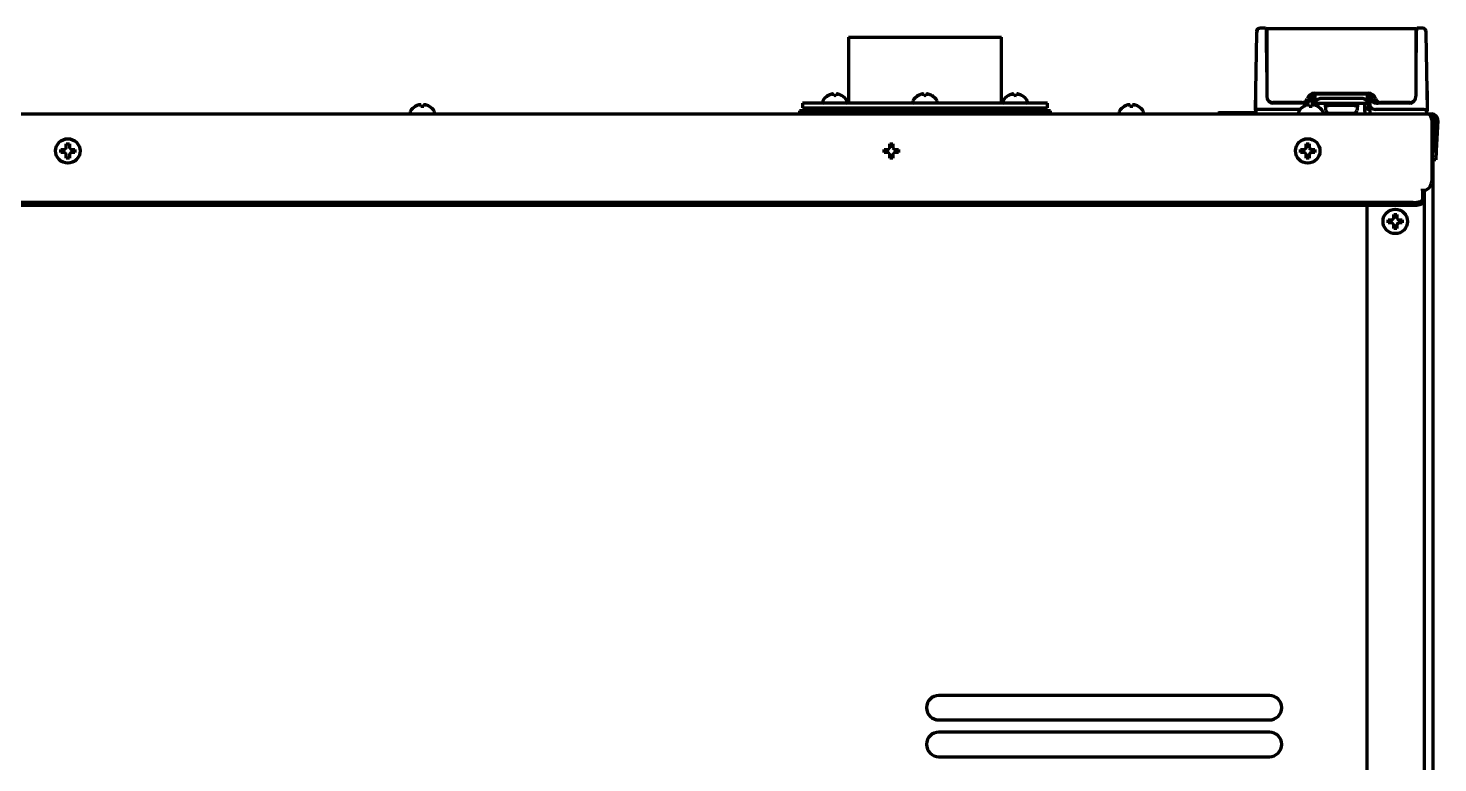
# Model space of a CAD drawing. Header units: inches. Extents: x -2405 to 7588, y 441 to 5654.
# Drawn here: x 7092.1 to 7552.6, y 3891.7 to 4131.6 of the extents above; entities that cross this region are included whole.
import ezdxf

# ---------------------------------------------------------------- set-up
doc = ezdxf.new("R2010")
doc.units = ezdxf.units.IN

msp = doc.modelspace()

# ---------------------------------------------------------------- linework, layer by layer
at = {"linetype": 'Continuous', "lineweight": 70}
for p, q in [((7493.51, 4129.86), (7493.52, 4130.65)), ((7494.44, 4131.63), (7494.42, 4131.63)), ((7494.51, 4131.63), (7494.44, 4131.63)), ((7496.33, 4131.63), (7494.52, 4131.63)), ((7496.59, 4129.86), (7496.58, 4131.38)), ((7496.7, 4131.43), (7496.7, 4129.63)), ((7545.45, 4131.43), (7496.7, 4131.43)), ((7545.45, 4131.43), (7545.45, 4129.63)), ((7545.58, 4131.38), (7545.56, 4129.86)), ((7547.63, 4131.63), (7545.83, 4131.63)), ((7547.65, 4131.63), (7547.63, 4131.63)), ((7547.72, 4131.63), (7547.65, 4131.63)), ((7547.74, 4131.63), (7547.72, 4131.63)), ((7548.63, 4130.65), (7548.65, 4129.86)), ((7360.08, 4128.73), (7410.08, 4128.73)), ((7360.08, 4128.73), (7360.08, 4107.13)), ((7410.08, 4107.13), (7410.08, 4128.73)), ((7493.08, 4105.13), (7493.51, 4129.86)), ((7496.7, 4117.3), (7496.59, 4129.86)), ((7496.7, 4129.63), (7496.7, 4109.38)), ((7545.56, 4129.86), (7545.45, 4117.3)), ((7545.45, 4129.63), (7545.45, 4109.38)), ((7548.65, 4129.86), (7549.08, 4105.13)), ((7351.63, 4107.73), (7351.63, 4107.53)), ((7353.33, 4109.57), (7353.33, 4109.61)), ((7357.93, 4109.61), (7357.93, 4109.57)), ((7359.63, 4107.53), (7359.63, 4107.73)), ((7381.08, 4107.73), (7381.08, 4107.53)), ((7382.78, 4109.57), (7382.78, 4109.61)), ((7387.38, 4109.61), (7387.38, 4109.57)), ((7389.08, 4107.53), (7389.08, 4107.73)), ((7410.52, 4107.73), (7410.52, 4107.53)), ((7412.22, 4109.57), (7412.22, 4109.61)), ((7416.82, 4109.61), (7416.82, 4109.57)), ((7418.52, 4107.53), (7418.52, 4107.73)), ((7493.08, 4111.13), (7493.08, 4110.05)), ((7493.08, 4110.06), (7493.08, 4106.2)), ((7498.08, 4107.48), (7498.08, 4107.33)), ((7498.08, 4107.33), (7498.1, 4107.25)), ((7508.27, 4107.38), (7498.7, 4107.38)), ((7511.65, 4106.63), (7511.65, 4109.31)), ((7512.33, 4110.38), (7529.83, 4110.38)), ((7512.53, 4107.6), (7512.53, 4109.83)), ((7514.25, 4110.13), (7512.95, 4110.13)), ((7528.06, 4110.13), (7514.25, 4110.13)), ((7527.9, 4108.63), (7514.25, 4108.63)), ((7515.42, 4110.38), (7515.44, 4110.13)), ((7526.74, 4110.38), (7526.71, 4110.13)), ((7529.21, 4110.13), (7528.06, 4110.13)), ((7529.63, 4107.6), (7529.63, 4109.83)), ((7530.51, 4106.12), (7530.51, 4109.31)), ((7543.45, 4107.38), (7533.89, 4107.38)), ((7544.08, 4107.33), (7544.08, 4107.48)), ((7549.08, 4110.06), (7549.08, 4106.2)), ((6660.58, 4103.63), (7549.58, 4103.63)), ((7216.88, 4104.23), (7216.88, 4104.03)), ((7218.58, 4106.07), (7218.58, 4106.11)), ((7223.18, 4106.11), (7223.18, 4106.07)), ((7224.88, 4104.03), (7224.88, 4104.23)), ((7426.08, 4104.63), (7344.08, 4104.63)), ((7344.08, 4104.63), (7344.08, 4103.63)), ((7425.08, 4107.13), (7345.08, 4107.13)), ((7345.08, 4107.13), (7345.08, 4105.63)), ((7345.08, 4105.63), (7385.08, 4105.63)), ((7354.03, 4104.82), (7353.71, 4104.63)), ((7353.88, 4105.63), (7354.03, 4105.54)), ((7354.03, 4105.54), (7354.03, 4104.82)), ((7357.23, 4105.54), (7354.03, 4105.54)), ((7354.03, 4104.82), (7355.63, 4104.82)), ((7355.63, 4104.82), (7357.23, 4104.82)), ((7357.23, 4105.54), (7357.39, 4105.63)), ((7357.23, 4104.82), (7357.23, 4105.54)), ((7357.56, 4104.63), (7357.23, 4104.82)), ((7360.08, 4105.63), (7360.08, 4104.63)), ((7383.48, 4104.82), (7383.15, 4104.63)), ((7383.33, 4105.63), (7383.48, 4105.54)), ((7383.48, 4105.54), (7383.48, 4104.82)), ((7386.68, 4105.54), (7383.48, 4105.54)), ((7383.48, 4104.82), (7385.08, 4104.82)), ((7385.08, 4105.63), (7425.08, 4105.63)), ((7385.08, 4104.82), (7386.68, 4104.82)), ((7386.68, 4105.54), (7386.83, 4105.63)), ((7386.68, 4104.82), (7386.68, 4105.54)), ((7387.01, 4104.63), (7386.68, 4104.82)), ((7410.08, 4104.63), (7410.08, 4105.63)), ((7412.92, 4104.82), (7412.6, 4104.63)), ((7412.77, 4105.63), (7412.92, 4105.54)), ((7412.92, 4105.54), (7412.92, 4104.82)), ((7416.12, 4105.54), (7412.92, 4105.54)), ((7412.92, 4104.82), (7414.52, 4104.82)), ((7414.52, 4104.82), (7416.12, 4104.82)), ((7416.12, 4105.54), (7416.28, 4105.63)), ((7416.12, 4104.82), (7416.12, 4105.54)), ((7416.45, 4104.63), (7416.12, 4104.82)), ((7425.08, 4105.63), (7425.08, 4107.13)), ((7426.08, 4103.63), (7426.08, 4104.63)), ((7448.48, 4104.23), (7448.48, 4104.03)), ((7450.18, 4106.07), (7450.18, 4106.11)), ((7454.78, 4106.11), (7454.78, 4106.07)), ((7456.48, 4104.03), (7456.48, 4104.23)), ((7481.13, 4104.13), (7480.88, 4103.88)), ((7490.88, 4103.88), (7480.88, 4103.88)), ((7480.88, 4103.88), (7480.88, 4103.63)), ((7481.13, 4104.13), (7493.22, 4104.13)), ((7493.43, 4103.88), (7490.88, 4103.88)), ((7493.08, 4105.14), (7493.08, 4105.13)), ((7493.09, 4104.61), (7493.08, 4105.13)), ((7494.08, 4105.13), (7493.08, 4105.13)), ((7507.63, 4105.13), (7494.08, 4105.13)), ((7509.08, 4107.13), (7498.78, 4107.13)), ((7507.08, 4104.23), (7507.08, 4104.03)), ((7508.78, 4106.07), (7508.78, 4106.11)), ((7512.1, 4106.9), (7511.95, 4106.63)), ((7512.6, 4107.13), (7514.1, 4107.13)), ((7513.38, 4106.11), (7513.38, 4106.07)), ((7513.54, 4106.13), (7513.58, 4107.13)), ((7514.1, 4107.13), (7528.04, 4107.13)), ((7515.08, 4104.03), (7515.08, 4104.23)), ((7515.76, 4107.13), (7515.8, 4106.79)), ((7515.84, 4106.38), (7515.8, 4106.79)), ((7515.84, 4106.38), (7516.84, 4106.38)), ((7515.95, 4105.31), (7515.84, 4106.38)), ((7516.01, 4104.77), (7515.95, 4105.31)), ((7525.31, 4106.38), (7516.84, 4106.38)), ((7517, 4103.88), (7525.16, 4103.88)), ((7525.31, 4106.38), (7526.32, 4106.38)), ((7526.21, 4105.31), (7526.15, 4104.77)), ((7526.32, 4106.38), (7526.21, 4105.31)), ((7526.36, 4106.79), (7526.32, 4106.38)), ((7526.4, 4107.13), (7526.36, 4106.79)), ((7528.04, 4107.13), (7529.56, 4107.13)), ((7528.58, 4107.13), (7528.67, 4104.59)), ((7530.5, 4106.12), (7530.08, 4106.87)), ((7530.51, 4104.61), (7530.51, 4106.12)), ((7548.08, 4105.13), (7532.23, 4105.13)), ((7543.38, 4107.13), (7533.08, 4107.13)), ((7548.08, 4105.13), (7549.08, 4105.13)), ((7549.08, 4105.13), (7549.07, 4104.61)), ((7549.08, 4105.13), (7549.08, 4105.14)), ((7549.58, 4103.63), (7550.58, 4103.63)), ((7550.58, 4101.63), (7550.58, 4081.63)), ((7551.08, 4100.53), (7550.58, 4100.53)), ((7551.58, 4101.58), (7551.06, 4091.68)), ((7551.08, 4092.06), (7551.08, 4100.53)), ((7552.58, 4101.52), (7552.06, 4091.62)), ((7102.78, 4091.53), (7102.78, 4092.03)), ((7102.78, 4091.03), (7102.78, 4091.53)), ((7107.38, 4092.03), (7107.38, 4091.53)), ((7107.38, 4091.53), (7107.38, 4091.03)), ((7371.78, 4091.53), (7371.78, 4092.03)), ((7371.78, 4091.03), (7371.78, 4091.53)), ((7376.38, 4092.03), (7376.38, 4091.53)), ((7376.38, 4091.53), (7376.38, 4091.03)), ((7507.78, 4091.53), (7507.78, 4092.03)), ((7507.78, 4091.03), (7507.78, 4091.53)), ((7512.38, 4092.03), (7512.38, 4091.53)), ((7512.38, 4091.53), (7512.38, 4091.03)), ((7550.9, 4088.68), (7551.06, 4091.68)), ((7552.06, 4091.62), (7551.9, 4088.63)), ((7551.9, 4088.63), (7550.9, 4088.68)), ((7551.08, 2437.13), (7551.08, 4088.65)), ((7547.58, 4079.13), (7547.6, 4079.13)), ((7547.58, 4079.13), (7547.58, 4078.16)), ((7547.58, 4078.16), (7547.58, 4075.52)), ((7547.58, 4075.52), (7547.58, 4074.56)), ((7547.6, 4078.63), (7547.6, 4079.13)), ((7548.28, 2777.73), (7548.28, 4078.7)), ((7544.58, 4074.75), (6665.58, 4074.75)), ((7544.58, 4073.78), (6665.58, 4073.78)), ((7529.38, 4073.78), (7529.38, 2775.73)), ((7536.38, 4068.53), (7536.38, 4069.03)), ((7536.38, 4068.03), (7536.38, 4068.53)), ((7540.98, 4069.03), (7540.98, 4068.53)), ((7540.98, 4068.53), (7540.98, 4068.03)), ((7497.58, 3913.73), (7389.58, 3913.73)), ((7389.58, 3905.73), (7497.58, 3905.73)), ((7497.58, 3901.73), (7389.58, 3901.73)), ((7389.58, 3893.73), (7497.58, 3893.73))]:
    msp.add_line(p, q, dxfattribs=at)
for centre in [(7105.08, 4091.53), (7510.08, 4091.53), (7538.68, 4068.53)]:
    msp.add_circle(centre, 4, dxfattribs=at)
for centre, radius, start, end in [((7494.52, 4130.63), 1, 90, 179), ((7496.33, 4131.38), 0.25, 0.5, 90), ((7545.83, 4131.38), 0.25, 90, 179.5), ((7547.63, 4130.63), 1, 1, 90), ((7547.74, 4130.63), 1, 0.9795, 90), ((7352.03, 4107.73), 0.4, 149.6988, 180), ((7352.03, 4107.53), 0.4, 180, 270), ((7355.83, 4105.51), 4.8, 121.3727, 149.6988), ((7355.44, 4105.51), 4.8, 30.3012, 58.6273), ((7359.23, 4107.53), 0.4, 270, 0), ((7359.23, 4107.73), 0.4, 0, 30.3012), ((7381.48, 4107.73), 0.4, 149.6988, 180), ((7381.48, 4107.53), 0.4, 180, 270), ((7385.28, 4105.51), 4.8, 121.3727, 149.6988), ((7384.88, 4105.51), 4.8, 30.3012, 58.6273), ((7388.68, 4107.53), 0.4, 270, 0), ((7388.68, 4107.73), 0.4, 0, 30.3012), ((7410.92, 4107.73), 0.4, 149.6988, 180), ((7410.92, 4107.53), 0.4, 180, 270), ((7414.72, 4105.51), 4.8, 121.3727, 149.6988), ((7414.33, 4105.51), 4.8, 30.3012, 58.6273), ((7418.12, 4107.53), 0.4, 270, 0), ((7418.12, 4107.73), 0.4, 0, 30.3012), ((7498.7, 4109.38), 2, 180, 270), ((7498.78, 4109.13), 2, 192.2203, 270), ((7508.27, 4109.13), 1.75, 270, 342.8954), ((7509.08, 4109.13), 2, 270, 292.0669), ((7512.33, 4107.88), 2.5, 90, 162.8954), ((7512.95, 4108.13), 2, 103.7837, 137.8423), ((7529.21, 4108.13), 2, 42.3075, 76.3195), ((7529.83, 4107.88), 2.5, 17.1046, 90), ((7533.89, 4109.13), 1.75, 197.1046, 270), ((7543.38, 4109.13), 2, 270, 347.7797), ((7543.45, 4109.38), 2, 270, 0), ((7543.88, 4107.33), 0.2, 270, 0), ((7217.28, 4104.23), 0.4, 149.6988, 180), ((7217.28, 4104.03), 0.4, 180, 270), ((7221.08, 4102.01), 4.8, 121.3727, 149.6988), ((7220.68, 4102.01), 4.8, 30.3012, 58.6273), ((7224.48, 4104.03), 0.4, 270, 0), ((7224.48, 4104.23), 0.4, 0, 30.3012), ((7448.88, 4104.23), 0.4, 149.6988, 180), ((7448.88, 4104.03), 0.4, 180, 270), ((7452.68, 4102.01), 4.8, 121.3727, 149.6988), ((7452.28, 4102.01), 4.8, 30.3012, 58.6273), ((7456.08, 4104.03), 0.4, 270, 0), ((7456.08, 4104.23), 0.4, 0, 30.3012), ((7494.09, 4104.63), 1, 181, 270), ((7507.48, 4104.23), 0.4, 149.6988, 180), ((7507.48, 4104.03), 0.4, 180, 270), ((7511.28, 4102.01), 4.8, 121.3727, 149.6988), ((7510.88, 4102.01), 4.8, 30.3012, 58.6273), ((7514.68, 4104.03), 0.4, 270, 0), ((7514.68, 4104.23), 0.4, 0, 30.3012), ((7517, 4104.88), 1, 186, 270), ((7525.16, 4104.88), 1, 270, 354), ((7529.67, 4104.63), 1, 182, 270), ((7548.07, 4104.63), 1, 270, 359), ((7550.58, 4101.63), 2, 357, 90), ((7550.58, 4101.63), 1, 357, 90), ((7549.08, 4100.53), 2, 0, 40.8291), ((7374.08, 4091.53), 2.25, 166.9331, 193.0838), ((7374.08, 4091.53), 2.25, 347.0794, 13.1512), ((7547.58, 4081.63), 3, 270.382, 0), ((7389.58, 3909.73), 4, 90, 270), ((7497.58, 3909.73), 4, 270, 90), ((7389.58, 3897.73), 4, 90, 270), ((7497.58, 3897.73), 4, 270, 90)]:
    msp.add_arc(centre, radius, start, end, dxfattribs=at)
for centre, major_axis, ratio, start_param, end_param in [((7496.86, 4128.12), (-0.25, -0.002), 0.999999, 0.00021, 0.890174), ((7511.66, 4109.3), (0.185, -0.168), 0.007352, 3.141576, 4.681335), ((7514.1, 2218.35), (2, 1892.01), 0.034873, 0.054023, 0.060475), ((7514.09, 2081.27), (0, 2027.36), 0.034931, 6.280909, 6.283124), ((7528.06, 2071.43), (0, 2037.19), 0.034904, 0.000319, 0.002248), ((7528.04, 2180.88), (-2.04, 1929.51), 0.034873, 6.222709, 6.229376), ((7530.5, 4109.31), (-0.185, -0.168), 0.007441, 1.601874, 3.141609), ((7533.08, 4109.13), (-1.96, 0.41), 1, 1.390115, 1.77502), ((7532.07, 8166), (0, -4060.88), 0.017452, 6.261004, 6.285446), ((7544.58, 4075.52), (-3, 0), 0.258819, 1.570796, 3.141593), ((7544.58, 4074.56), (3, 0), 0.258819, 4.712389, 6.283185)]:
    msp.add_ellipse(centre, major_axis=major_axis, ratio=ratio, start_param=start_param, end_param=end_param, dxfattribs=at)
for points, knots in [([(7493.42, 4130.65), (7493.42, 4130.71), (7493.43, 4130.77), (7493.46, 4130.9), (7493.48, 4130.96), (7493.53, 4131.08), (7493.56, 4131.14), (7493.63, 4131.25), (7493.67, 4131.3), (7493.77, 4131.39), (7493.82, 4131.43), (7493.92, 4131.5), (7493.98, 4131.53), (7494.1, 4131.58), (7494.16, 4131.6), (7494.29, 4131.62), (7494.36, 4131.63), (7494.42, 4131.63)], [0, 0, 0, 0, 0.125, 0.125, 0.25, 0.25, 0.375, 0.375, 0.5, 0.5, 0.625, 0.625, 0.75, 0.75, 0.875, 0.875, 1, 1, 1, 1]), ([(7355.13, 4109.57), (7355.13, 4109.7), (7355.13, 4109.81), (7355.13, 4109.94), (7355.13, 4109.98), (7355.13, 4110.06), (7355.13, 4110.09), (7355.13, 4110.12)], [0, 0, 0, 0, 0.5, 0.5, 0.75, 0.75, 1, 1, 1, 1]), ([(7357.93, 4109.57), (7357.73, 4109.7), (7357.52, 4109.81), (7357.2, 4109.94), (7357.09, 4109.98), (7356.86, 4110.06), (7356.75, 4110.09), (7356.63, 4110.12)], [0, 0, 0, 0, 0.5, 0.5, 0.75, 0.75, 1, 1, 1, 1]), ([(7384.58, 4109.57), (7384.58, 4109.7), (7384.58, 4109.81), (7384.58, 4109.94), (7384.58, 4109.98), (7384.58, 4110.06), (7384.58, 4110.09), (7384.58, 4110.12)], [0, 0, 0, 0, 0.5, 0.5, 0.75, 0.75, 1, 1, 1, 1]), ([(7387.38, 4109.57), (7387.18, 4109.7), (7386.97, 4109.81), (7386.64, 4109.94), (7386.53, 4109.98), (7386.31, 4110.06), (7386.19, 4110.09), (7386.08, 4110.12)], [0, 0, 0, 0, 0.5, 0.5, 0.75, 0.75, 1, 1, 1, 1]), ([(7414.02, 4109.57), (7414.02, 4109.7), (7414.02, 4109.81), (7414.02, 4109.94), (7414.02, 4109.98), (7414.02, 4110.06), (7414.02, 4110.09), (7414.02, 4110.12)], [0, 0, 0, 0, 0.5, 0.5, 0.75, 0.75, 1, 1, 1, 1]), ([(7416.82, 4109.57), (7416.62, 4109.7), (7416.41, 4109.81), (7416.09, 4109.94), (7415.98, 4109.98), (7415.75, 4110.06), (7415.64, 4110.09), (7415.52, 4110.12)], [0, 0, 0, 0, 0.5, 0.5, 0.75, 0.75, 1, 1, 1, 1]), ([(7511.02, 4108.63), (7511, 4108.55), (7510.97, 4108.48), (7510.92, 4108.33), (7510.88, 4108.26), (7510.83, 4108.16), (7510.8, 4108.11), (7510.77, 4108.06), (7510.75, 4108.03), (7510.74, 4108.01), (7510.68, 4107.93), (7510.59, 4107.81), (7510.48, 4107.7), (7510.39, 4107.62), (7510.36, 4107.59), (7510.3, 4107.55), (7510.27, 4107.52), (7510.18, 4107.45), (7510.04, 4107.37), (7509.9, 4107.3), (7509.83, 4107.27)], [0, 0, 0, 0, 0.125, 0.125, 0.25, 0.25, 0.3125, 0.34375, 0.34375, 0.375, 0.375, 0.5, 0.625, 0.625, 0.6875, 0.6875, 0.75, 0.75, 0.875, 1, 1, 1, 1]), ([(7511.47, 4109.47), (7511.42, 4109.41), (7511.37, 4109.35), (7511.27, 4109.22), (7511.23, 4109.15), (7511.17, 4109.04), (7511.16, 4109.01), (7511.12, 4108.93), (7511.11, 4108.9), (7511.06, 4108.78), (7511.04, 4108.71), (7511.02, 4108.63)], [0, 0, 0, 0, 0.25, 0.25, 0.5, 0.5, 0.625, 0.625, 0.75, 0.75, 1, 1, 1, 1]), ([(7512.53, 4109.83), (7512.52, 4109.85), (7512.52, 4109.86), (7512.52, 4109.89), (7512.51, 4109.89), (7512.51, 4109.91), (7512.51, 4109.92), (7512.5, 4109.94), (7512.5, 4109.95), (7512.49, 4109.98), (7512.49, 4109.99), (7512.49, 4110.01), (7512.48, 4110.02), (7512.48, 4110.03), (7512.48, 4110.04), (7512.48, 4110.05), (7512.48, 4110.05), (7512.48, 4110.06), (7512.48, 4110.06), (7512.48, 4110.07), (7512.48, 4110.07), (7512.48, 4110.07)], [0, 0, 0, 0, 0.125, 0.125, 0.1875, 0.1875, 0.25, 0.25, 0.375, 0.375, 0.5, 0.5, 0.625, 0.625, 0.6875, 0.6875, 0.75, 0.75, 0.875, 0.875, 1, 1, 1, 1]), ([(7512.53, 4107.6), (7512.55, 4107.63), (7512.58, 4107.66), (7512.63, 4107.73), (7512.65, 4107.76), (7512.73, 4107.85), (7512.79, 4107.91), (7512.9, 4108.03), (7512.95, 4108.08), (7513.07, 4108.19), (7513.14, 4108.24), (7513.22, 4108.3), (7513.23, 4108.32), (7513.27, 4108.34), (7513.28, 4108.35), (7513.33, 4108.39), (7513.37, 4108.41), (7513.47, 4108.47), (7513.55, 4108.5), (7513.64, 4108.54), (7513.66, 4108.55), (7513.7, 4108.56), (7513.72, 4108.57), (7513.78, 4108.59), (7513.82, 4108.6), (7513.94, 4108.62), (7514.02, 4108.63), (7514.1, 4108.63)], [0, 0, 0, 0, 0.0625, 0.0625, 0.125, 0.125, 0.25, 0.25, 0.375, 0.375, 0.5, 0.5, 0.53125, 0.53125, 0.5625, 0.5625, 0.625, 0.625, 0.75, 0.75, 0.78125, 0.78125, 0.8125, 0.8125, 0.875, 0.875, 1, 1, 1, 1]), ([(7529.63, 4107.6), (7529.6, 4107.63), (7529.58, 4107.67), (7529.53, 4107.73), (7529.5, 4107.76), (7529.42, 4107.85), (7529.37, 4107.91), (7529.25, 4108.03), (7529.2, 4108.09), (7529.08, 4108.2), (7529.01, 4108.25), (7528.93, 4108.31), (7528.91, 4108.32), (7528.88, 4108.34), (7528.86, 4108.36), (7528.81, 4108.39), (7528.78, 4108.41), (7528.67, 4108.47), (7528.6, 4108.51), (7528.5, 4108.54), (7528.48, 4108.55), (7528.44, 4108.56), (7528.42, 4108.57), (7528.36, 4108.59), (7528.32, 4108.6), (7528.2, 4108.62), (7528.12, 4108.63), (7528.04, 4108.63)], [0, 0, 0, 0, 0.0625, 0.0625, 0.125, 0.125, 0.25, 0.25, 0.375, 0.375, 0.5, 0.5, 0.53125, 0.53125, 0.5625, 0.5625, 0.625, 0.625, 0.75, 0.75, 0.78125, 0.78125, 0.8125, 0.8125, 0.875, 0.875, 1, 1, 1, 1]), ([(7529.63, 4109.83), (7529.63, 4109.85), (7529.63, 4109.86), (7529.64, 4109.89), (7529.64, 4109.89), (7529.65, 4109.91), (7529.65, 4109.92), (7529.65, 4109.94), (7529.66, 4109.95), (7529.66, 4109.98), (7529.66, 4109.99), (7529.67, 4110.01), (7529.67, 4110.02), (7529.67, 4110.04), (7529.67, 4110.04), (7529.68, 4110.05), (7529.68, 4110.05), (7529.68, 4110.06), (7529.68, 4110.06), (7529.68, 4110.07), (7529.68, 4110.07), (7529.68, 4110.07)], [0, 0, 0, 0, 0.125, 0.125, 0.1875, 0.1875, 0.25, 0.25, 0.375, 0.375, 0.5, 0.5, 0.625, 0.625, 0.6875, 0.6875, 0.75, 0.75, 0.875, 0.875, 1, 1, 1, 1]), ([(7531.14, 4108.63), (7531.12, 4108.71), (7531.1, 4108.78), (7531.04, 4108.93), (7531, 4109.01), (7530.95, 4109.11), (7530.93, 4109.15), (7530.88, 4109.22), (7530.86, 4109.25), (7530.79, 4109.35), (7530.74, 4109.41), (7530.69, 4109.47)], [0, 0, 0, 0, 0.25, 0.25, 0.5, 0.5, 0.625, 0.625, 0.75, 0.75, 1, 1, 1, 1]), ([(7532.23, 4107.05), (7532.15, 4107.08), (7532.07, 4107.12), (7531.92, 4107.2), (7531.85, 4107.25), (7531.74, 4107.32), (7531.69, 4107.36), (7531.64, 4107.41), (7531.61, 4107.43), (7531.59, 4107.45), (7531.51, 4107.52), (7531.39, 4107.65), (7531.28, 4107.78), (7531.2, 4107.89), (7531.18, 4107.93), (7531.14, 4108), (7531.11, 4108.04), (7531.05, 4108.16), (7530.98, 4108.32), (7530.93, 4108.48), (7530.9, 4108.57)], [0, 0, 0, 0, 0.125, 0.125, 0.25, 0.25, 0.3125, 0.34375, 0.34375, 0.375, 0.375, 0.5, 0.625, 0.625, 0.6875, 0.6875, 0.75, 0.75, 0.875, 1, 1, 1, 1]), ([(7532.33, 4107.27), (7532.26, 4107.3), (7532.19, 4107.34), (7532.05, 4107.41), (7531.98, 4107.45), (7531.89, 4107.52), (7531.84, 4107.55), (7531.8, 4107.59), (7531.77, 4107.62), (7531.75, 4107.63), (7531.68, 4107.7), (7531.57, 4107.81), (7531.48, 4107.93), (7531.41, 4108.02), (7531.39, 4108.06), (7531.35, 4108.12), (7531.33, 4108.16), (7531.27, 4108.26), (7531.21, 4108.4), (7531.16, 4108.55), (7531.14, 4108.63)], [0, 0, 0, 0, 0.125, 0.125, 0.25, 0.25, 0.3125, 0.34375, 0.34375, 0.375, 0.375, 0.5, 0.625, 0.625, 0.6875, 0.6875, 0.75, 0.75, 0.875, 1, 1, 1, 1]), ([(7549.08, 4111.13), (7549.08, 4111.13), (7549.08, 4111.11), (7549.08, 4111.02), (7549.08, 4110.95), (7549.08, 4110.81), (7549.08, 4110.76), (7549.08, 4110.67), (7549.08, 4110.64), (7549.08, 4110.58), (7549.08, 4110.55), (7549.08, 4110.38), (7549.08, 4110.22), (7549.08, 4110.05)], [0, 0, 0, 0, 0.25, 0.25, 0.5, 0.5, 0.625, 0.625, 0.6875, 0.6875, 0.75, 0.75, 1, 1, 1, 1]), ([(7220.38, 4106.07), (7220.38, 4106.2), (7220.38, 4106.31), (7220.38, 4106.44), (7220.38, 4106.48), (7220.38, 4106.56), (7220.38, 4106.59), (7220.38, 4106.62)], [0, 0, 0, 0, 0.5, 0.5, 0.75, 0.75, 1, 1, 1, 1]), ([(7223.18, 4106.07), (7222.98, 4106.2), (7222.77, 4106.31), (7222.44, 4106.44), (7222.33, 4106.48), (7222.11, 4106.56), (7221.99, 4106.59), (7221.88, 4106.62)], [0, 0, 0, 0, 0.5, 0.5, 0.75, 0.75, 1, 1, 1, 1]), ([(7451.98, 4106.07), (7451.98, 4106.2), (7451.98, 4106.31), (7451.98, 4106.44), (7451.98, 4106.48), (7451.98, 4106.56), (7451.98, 4106.59), (7451.98, 4106.62)], [0, 0, 0, 0, 0.5, 0.5, 0.75, 0.75, 1, 1, 1, 1]), ([(7454.78, 4106.07), (7454.58, 4106.2), (7454.37, 4106.31), (7454.04, 4106.44), (7453.93, 4106.48), (7453.71, 4106.56), (7453.59, 4106.59), (7453.48, 4106.62)], [0, 0, 0, 0, 0.5, 0.5, 0.75, 0.75, 1, 1, 1, 1]), ([(7493.08, 4106.2), (7493.08, 4106.03), (7493.08, 4105.88), (7493.08, 4105.61), (7493.08, 4105.5), (7493.08, 4105.36), (7493.08, 4105.32), (7493.08, 4105.27), (7493.08, 4105.25), (7493.08, 4105.22), (7493.08, 4105.15), (7493.08, 4105.13), (7493.08, 4105.13)], [0, 0, 0, 0, 0.25, 0.25, 0.5, 0.5, 0.625, 0.625, 0.6875, 0.6875, 0.75, 1, 1, 1, 1]), ([(7510.58, 4106.07), (7510.58, 4106.2), (7510.58, 4106.31), (7510.58, 4106.44), (7510.58, 4106.48), (7510.58, 4106.56), (7510.58, 4106.59), (7510.58, 4106.62)], [0, 0, 0, 0, 0.5, 0.5, 0.75, 0.75, 1, 1, 1, 1]), ([(7513.38, 4106.07), (7513.18, 4106.2), (7512.97, 4106.31), (7512.64, 4106.44), (7512.53, 4106.48), (7512.31, 4106.56), (7512.19, 4106.59), (7512.08, 4106.62)], [0, 0, 0, 0, 0.5, 0.5, 0.75, 0.75, 1, 1, 1, 1]), ([(7530.53, 4103.63), (7530.53, 4103.63), (7530.53, 4103.63), (7530.53, 4103.63), (7530.53, 4103.63), (7530.53, 4103.63), (7530.53, 4103.63), (7530.53, 4103.64), (7530.53, 4103.66), (7530.53, 4103.68), (7530.52, 4103.71), (7530.52, 4103.71), (7530.52, 4103.73), (7530.52, 4103.75), (7530.52, 4103.79), (7530.52, 4103.83), (7530.52, 4103.86), (7530.52, 4103.87), (7530.52, 4103.89), (7530.52, 4103.9), (7530.51, 4103.96), (7530.51, 4104.01), (7530.51, 4104.09), (7530.51, 4104.12), (7530.51, 4104.16), (7530.51, 4104.17), (7530.51, 4104.2), (7530.51, 4104.22), (7530.51, 4104.29), (7530.51, 4104.35), (7530.51, 4104.43), (7530.51, 4104.45), (7530.51, 4104.48), (7530.51, 4104.5), (7530.51, 4104.55), (7530.51, 4104.58), (7530.51, 4104.61)], [0, 0, 0, 0, 0.03125, 0.03125, 0.046875, 0.046875, 0.0625, 0.125, 0.125, 0.25, 0.25, 0.28125, 0.28125, 0.3125, 0.375, 0.4375, 0.4375, 0.46875, 0.46875, 0.5, 0.5, 0.625, 0.625, 0.6875, 0.6875, 0.71875, 0.71875, 0.75, 0.75, 0.875, 0.875, 0.90625, 0.90625, 0.9375, 0.9375, 1, 1, 1, 1]), ([(7549.08, 4106.2), (7549.08, 4106.03), (7549.08, 4105.88), (7549.08, 4105.61), (7549.08, 4105.5), (7549.08, 4105.36), (7549.08, 4105.32), (7549.08, 4105.27), (7549.08, 4105.25), (7549.08, 4105.22), (7549.08, 4105.15), (7549.08, 4105.13), (7549.08, 4105.13)], [0, 0, 0, 0, 0.25, 0.25, 0.5, 0.5, 0.625, 0.625, 0.6875, 0.6875, 0.75, 1, 1, 1, 1]), ([(7105.58, 4093.83), (7105.58, 4093.63), (7105.58, 4093.42), (7105.58, 4093.09), (7105.58, 4092.98), (7105.58, 4092.76), (7105.58, 4092.64), (7105.58, 4092.53)], [0, 0, 0, 0, 0.5, 0.5, 0.75, 0.75, 1, 1, 1, 1]), ([(7374.58, 4093.83), (7374.58, 4093.63), (7374.58, 4093.42), (7374.58, 4093.09), (7374.58, 4092.98), (7374.58, 4092.76), (7374.58, 4092.64), (7374.58, 4092.53)], [0, 0, 0, 0, 0.5, 0.5, 0.75, 0.75, 1, 1, 1, 1]), ([(7510.58, 4093.83), (7510.58, 4093.63), (7510.58, 4093.42), (7510.58, 4093.09), (7510.58, 4092.98), (7510.58, 4092.76), (7510.58, 4092.64), (7510.58, 4092.53)], [0, 0, 0, 0, 0.5, 0.5, 0.75, 0.75, 1, 1, 1, 1]), ([(7102.78, 4092.03), (7102.98, 4092.03), (7103.19, 4092.03), (7103.52, 4092.03), (7103.63, 4092.03), (7103.85, 4092.03), (7103.96, 4092.03), (7104.08, 4092.03)], [0, 0, 0, 0, 0.5, 0.5, 0.75, 0.75, 1, 1, 1, 1]), ([(7104.58, 4089.23), (7104.58, 4089.43), (7104.58, 4089.64), (7104.58, 4089.97), (7104.58, 4090.08), (7104.58, 4090.3), (7104.58, 4090.41), (7104.58, 4090.53)], [0, 0, 0, 0, 0.5, 0.5, 0.75, 0.75, 1, 1, 1, 1]), ([(7107.38, 4091.03), (7107.18, 4091.03), (7106.97, 4091.03), (7106.64, 4091.03), (7106.53, 4091.03), (7106.31, 4091.03), (7106.19, 4091.03), (7106.08, 4091.03)], [0, 0, 0, 0, 0.5, 0.5, 0.75, 0.75, 1, 1, 1, 1]), ([(7371.78, 4092.03), (7371.98, 4092.03), (7372.19, 4092.03), (7372.52, 4092.03), (7372.63, 4092.03), (7372.85, 4092.03), (7372.96, 4092.03), (7373.08, 4092.03)], [0, 0, 0, 0, 0.5, 0.5, 0.75, 0.75, 1, 1, 1, 1]), ([(7373.58, 4089.23), (7373.58, 4089.43), (7373.58, 4089.64), (7373.58, 4089.97), (7373.58, 4090.08), (7373.58, 4090.3), (7373.58, 4090.41), (7373.58, 4090.53)], [0, 0, 0, 0, 0.5, 0.5, 0.75, 0.75, 1, 1, 1, 1]), ([(7376.38, 4091.03), (7376.18, 4091.03), (7375.97, 4091.03), (7375.64, 4091.03), (7375.53, 4091.03), (7375.31, 4091.03), (7375.19, 4091.03), (7375.08, 4091.03)], [0, 0, 0, 0, 0.5, 0.5, 0.75, 0.75, 1, 1, 1, 1]), ([(7507.78, 4092.03), (7507.98, 4092.03), (7508.19, 4092.03), (7508.52, 4092.03), (7508.63, 4092.03), (7508.85, 4092.03), (7508.96, 4092.03), (7509.08, 4092.03)], [0, 0, 0, 0, 0.5, 0.5, 0.75, 0.75, 1, 1, 1, 1]), ([(7509.58, 4089.23), (7509.58, 4089.43), (7509.58, 4089.64), (7509.58, 4089.97), (7509.58, 4090.08), (7509.58, 4090.3), (7509.58, 4090.41), (7509.58, 4090.53)], [0, 0, 0, 0, 0.5, 0.5, 0.75, 0.75, 1, 1, 1, 1]), ([(7512.38, 4091.03), (7512.18, 4091.03), (7511.97, 4091.03), (7511.64, 4091.03), (7511.53, 4091.03), (7511.31, 4091.03), (7511.19, 4091.03), (7511.08, 4091.03)], [0, 0, 0, 0, 0.5, 0.5, 0.75, 0.75, 1, 1, 1, 1]), ([(7539.18, 4070.83), (7539.18, 4070.63), (7539.18, 4070.42), (7539.18, 4070.09), (7539.18, 4069.98), (7539.18, 4069.76), (7539.18, 4069.64), (7539.18, 4069.53)], [0, 0, 0, 0, 0.5, 0.5, 0.75, 0.75, 1, 1, 1, 1]), ([(7536.38, 4069.03), (7536.58, 4069.03), (7536.79, 4069.03), (7537.12, 4069.03), (7537.23, 4069.03), (7537.45, 4069.03), (7537.56, 4069.03), (7537.68, 4069.03)], [0, 0, 0, 0, 0.5, 0.5, 0.75, 0.75, 1, 1, 1, 1]), ([(7538.18, 4066.23), (7538.18, 4066.43), (7538.18, 4066.64), (7538.18, 4066.97), (7538.18, 4067.08), (7538.18, 4067.3), (7538.18, 4067.41), (7538.18, 4067.53)], [0, 0, 0, 0, 0.5, 0.5, 0.75, 0.75, 1, 1, 1, 1]), ([(7540.98, 4068.03), (7540.78, 4068.03), (7540.57, 4068.03), (7540.24, 4068.03), (7540.13, 4068.03), (7539.91, 4068.03), (7539.79, 4068.03), (7539.68, 4068.03)], [0, 0, 0, 0, 0.5, 0.5, 0.75, 0.75, 1, 1, 1, 1])]:
    msp.add_open_spline(points, degree=3, knots=knots, dxfattribs=at)
for points in [[(7354.63, 4110.12), (7354.58, 4110.11), (7354.47, 4110.08), (7354.31, 4110.03), (7354.15, 4109.97), (7354, 4109.91), (7353.84, 4109.85), (7353.69, 4109.77), (7353.52, 4109.68), (7353.4, 4109.61), (7353.33, 4109.57)], [(7355.13, 4110.12), (7355.11, 4110.13), (7355.06, 4110.13), (7354.98, 4110.14), (7354.91, 4110.14), (7354.84, 4110.14), (7354.77, 4110.14), (7354.7, 4110.13), (7354.66, 4110.13), (7354.63, 4110.12)], [(7356.13, 4109.57), (7355.97, 4109.6), (7355.63, 4109.62), (7355.3, 4109.6), (7355.13, 4109.57)], [(7356.63, 4110.12), (7356.61, 4110.13), (7356.56, 4110.13), (7356.49, 4110.14), (7356.42, 4110.14), (7356.35, 4110.14), (7356.28, 4110.14), (7356.21, 4110.13), (7356.16, 4110.13), (7356.13, 4110.12)], [(7356.13, 4110.12), (7356.13, 4110.11), (7356.13, 4110.08), (7356.13, 4110.03), (7356.13, 4109.97), (7356.13, 4109.91), (7356.13, 4109.85), (7356.13, 4109.77), (7356.13, 4109.68), (7356.13, 4109.61), (7356.13, 4109.57)], [(7384.08, 4110.12), (7384.03, 4110.11), (7383.92, 4110.08), (7383.76, 4110.03), (7383.6, 4109.97), (7383.44, 4109.91), (7383.29, 4109.85), (7383.13, 4109.77), (7382.97, 4109.68), (7382.84, 4109.61), (7382.78, 4109.57)], [(7384.58, 4110.12), (7384.55, 4110.13), (7384.5, 4110.13), (7384.43, 4110.14), (7384.36, 4110.14), (7384.29, 4110.14), (7384.22, 4110.14), (7384.15, 4110.13), (7384.1, 4110.13), (7384.08, 4110.12)], [(7385.58, 4109.57), (7385.41, 4109.6), (7385.08, 4109.62), (7384.75, 4109.6), (7384.58, 4109.57)], [(7386.08, 4110.12), (7386.06, 4110.13), (7386.01, 4110.13), (7385.94, 4110.14), (7385.87, 4110.14), (7385.79, 4110.14), (7385.72, 4110.14), (7385.65, 4110.13), (7385.6, 4110.13), (7385.58, 4110.12)], [(7385.58, 4110.12), (7385.58, 4110.11), (7385.58, 4110.08), (7385.58, 4110.03), (7385.58, 4109.97), (7385.58, 4109.91), (7385.58, 4109.85), (7385.58, 4109.77), (7385.58, 4109.68), (7385.58, 4109.61), (7385.58, 4109.57)], [(7413.52, 4110.12), (7413.47, 4110.11), (7413.36, 4110.08), (7413.2, 4110.03), (7413.04, 4109.97), (7412.89, 4109.91), (7412.73, 4109.85), (7412.58, 4109.77), (7412.41, 4109.68), (7412.29, 4109.61), (7412.22, 4109.57)], [(7414.02, 4110.12), (7414, 4110.13), (7413.95, 4110.13), (7413.87, 4110.14), (7413.8, 4110.14), (7413.73, 4110.14), (7413.66, 4110.14), (7413.59, 4110.13), (7413.55, 4110.13), (7413.52, 4110.12)], [(7415.02, 4109.57), (7414.86, 4109.6), (7414.52, 4109.62), (7414.19, 4109.6), (7414.02, 4109.57)], [(7415.52, 4110.12), (7415.5, 4110.13), (7415.45, 4110.13), (7415.38, 4110.14), (7415.31, 4110.14), (7415.24, 4110.14), (7415.17, 4110.14), (7415.1, 4110.13), (7415.05, 4110.13), (7415.02, 4110.12)], [(7415.02, 4110.12), (7415.02, 4110.11), (7415.02, 4110.08), (7415.02, 4110.03), (7415.02, 4109.97), (7415.02, 4109.91), (7415.02, 4109.85), (7415.02, 4109.77), (7415.02, 4109.68), (7415.02, 4109.61), (7415.02, 4109.57)], [(7512.95, 4110.13), (7512.87, 4110.13), (7512.71, 4110.12), (7512.55, 4110.09), (7512.48, 4110.07)], [(7529.68, 4110.07), (7529.6, 4110.09), (7529.45, 4110.12), (7529.29, 4110.13), (7529.21, 4110.13)], [(7219.88, 4106.62), (7219.83, 4106.61), (7219.72, 4106.58), (7219.56, 4106.53), (7219.4, 4106.47), (7219.24, 4106.41), (7219.09, 4106.35), (7218.93, 4106.27), (7218.77, 4106.18), (7218.64, 4106.11), (7218.58, 4106.07)], [(7220.38, 4106.62), (7220.35, 4106.63), (7220.3, 4106.63), (7220.23, 4106.64), (7220.16, 4106.64), (7220.09, 4106.64), (7220.02, 4106.64), (7219.95, 4106.63), (7219.9, 4106.63), (7219.88, 4106.62)], [(7221.38, 4106.07), (7221.21, 4106.1), (7220.88, 4106.12), (7220.55, 4106.1), (7220.38, 4106.07)], [(7221.88, 4106.62), (7221.86, 4106.63), (7221.81, 4106.63), (7221.74, 4106.64), (7221.67, 4106.64), (7221.59, 4106.64), (7221.52, 4106.64), (7221.45, 4106.63), (7221.4, 4106.63), (7221.38, 4106.62)], [(7221.38, 4106.62), (7221.38, 4106.61), (7221.38, 4106.58), (7221.38, 4106.53), (7221.38, 4106.47), (7221.38, 4106.41), (7221.38, 4106.35), (7221.38, 4106.27), (7221.38, 4106.18), (7221.38, 4106.11), (7221.38, 4106.07)], [(7451.48, 4106.62), (7451.43, 4106.61), (7451.32, 4106.58), (7451.16, 4106.53), (7451, 4106.47), (7450.84, 4106.41), (7450.69, 4106.35), (7450.53, 4106.27), (7450.37, 4106.18), (7450.24, 4106.11), (7450.18, 4106.07)], [(7451.98, 4106.62), (7451.95, 4106.63), (7451.9, 4106.63), (7451.83, 4106.64), (7451.76, 4106.64), (7451.69, 4106.64), (7451.62, 4106.64), (7451.55, 4106.63), (7451.5, 4106.63), (7451.48, 4106.62)], [(7452.98, 4106.07), (7452.81, 4106.1), (7452.48, 4106.12), (7452.15, 4106.1), (7451.98, 4106.07)], [(7453.48, 4106.62), (7453.46, 4106.63), (7453.41, 4106.63), (7453.34, 4106.64), (7453.27, 4106.64), (7453.19, 4106.64), (7453.12, 4106.64), (7453.05, 4106.63), (7453, 4106.63), (7452.98, 4106.62)], [(7452.98, 4106.62), (7452.98, 4106.61), (7452.98, 4106.58), (7452.98, 4106.53), (7452.98, 4106.47), (7452.98, 4106.41), (7452.98, 4106.35), (7452.98, 4106.27), (7452.98, 4106.18), (7452.98, 4106.11), (7452.98, 4106.07)], [(7510.08, 4106.62), (7510.03, 4106.61), (7509.92, 4106.58), (7509.76, 4106.53), (7509.6, 4106.47), (7509.44, 4106.41), (7509.29, 4106.35), (7509.13, 4106.27), (7508.97, 4106.18), (7508.84, 4106.11), (7508.78, 4106.07)], [(7510.58, 4106.62), (7510.55, 4106.63), (7510.5, 4106.63), (7510.43, 4106.64), (7510.36, 4106.64), (7510.29, 4106.64), (7510.22, 4106.64), (7510.15, 4106.63), (7510.1, 4106.63), (7510.08, 4106.62)], [(7511.58, 4106.07), (7511.41, 4106.1), (7511.08, 4106.12), (7510.75, 4106.1), (7510.58, 4106.07)], [(7512.08, 4106.62), (7512.06, 4106.63), (7512.01, 4106.63), (7511.94, 4106.64), (7511.87, 4106.64), (7511.79, 4106.64), (7511.72, 4106.64), (7511.65, 4106.63), (7511.6, 4106.63), (7511.58, 4106.62)], [(7511.58, 4106.62), (7511.58, 4106.61), (7511.58, 4106.58), (7511.58, 4106.53), (7511.58, 4106.47), (7511.58, 4106.41), (7511.58, 4106.35), (7511.58, 4106.27), (7511.58, 4106.18), (7511.58, 4106.11), (7511.58, 4106.07)], [(7529.64, 4104.61), (7529.78, 4105.36), (7529.93, 4106.11), (7530.08, 4106.87)], [(7549.58, 4103.63), (7549.6, 4103.63), (7549.65, 4103.62), (7549.71, 4103.59), (7549.78, 4103.53), (7549.85, 4103.46), (7549.91, 4103.36), (7549.98, 4103.25), (7550.05, 4103.12), (7550.11, 4102.97), (7550.18, 4102.81), (7550.25, 4102.63), (7550.31, 4102.44), (7550.38, 4102.25), (7550.45, 4102.04), (7550.51, 4101.84), (7550.56, 4101.7), (7550.58, 4101.63)], [(7104.58, 4092.53), (7104.58, 4092.58), (7104.58, 4092.69), (7104.58, 4092.85), (7104.58, 4093.01), (7104.58, 4093.17), (7104.58, 4093.32), (7104.58, 4093.47), (7104.58, 4093.64), (7104.58, 4093.76), (7104.58, 4093.83)], [(7104.58, 4093.83), (7104.75, 4093.83), (7105.08, 4093.83), (7105.41, 4093.83), (7105.58, 4093.83)], [(7373.58, 4092.53), (7373.58, 4092.58), (7373.58, 4092.69), (7373.58, 4092.85), (7373.58, 4093.01), (7373.58, 4093.17), (7373.58, 4093.32), (7373.58, 4093.48), (7373.58, 4093.64), (7373.58, 4093.77), (7373.58, 4093.83)], [(7373.58, 4093.83), (7373.75, 4093.83), (7374.08, 4093.83), (7374.41, 4093.83), (7374.58, 4093.83)], [(7509.58, 4092.53), (7509.58, 4092.58), (7509.58, 4092.69), (7509.58, 4092.85), (7509.58, 4093.01), (7509.58, 4093.17), (7509.58, 4093.32), (7509.58, 4093.47), (7509.58, 4093.64), (7509.58, 4093.76), (7509.58, 4093.83)], [(7509.58, 4093.83), (7509.75, 4093.83), (7510.08, 4093.83), (7510.41, 4093.83), (7510.58, 4093.83)], [(7104.08, 4091.03), (7104.03, 4091.03), (7103.92, 4091.03), (7103.76, 4091.03), (7103.6, 4091.03), (7103.44, 4091.03), (7103.29, 4091.03), (7103.13, 4091.03), (7102.97, 4091.03), (7102.84, 4091.03), (7102.78, 4091.03)], [(7104.08, 4092.03), (7104.1, 4092.05), (7104.15, 4092.1), (7104.22, 4092.17), (7104.29, 4092.24), (7104.36, 4092.31), (7104.44, 4092.38), (7104.51, 4092.46), (7104.56, 4092.5), (7104.58, 4092.53)], [(7104.58, 4090.53), (7104.55, 4090.55), (7104.5, 4090.61), (7104.43, 4090.68), (7104.36, 4090.75), (7104.29, 4090.82), (7104.22, 4090.89), (7104.15, 4090.96), (7104.1, 4091), (7104.08, 4091.03)], [(7105.58, 4089.23), (7105.41, 4089.23), (7105.08, 4089.23), (7104.75, 4089.23), (7104.58, 4089.23)], [(7105.58, 4092.53), (7105.61, 4092.5), (7105.66, 4092.45), (7105.73, 4092.38), (7105.8, 4092.31), (7105.87, 4092.24), (7105.94, 4092.17), (7106.01, 4092.1), (7106.06, 4092.05), (7106.08, 4092.03)], [(7106.08, 4091.03), (7106.06, 4091), (7106.01, 4090.96), (7105.94, 4090.89), (7105.87, 4090.81), (7105.79, 4090.74), (7105.72, 4090.67), (7105.65, 4090.6), (7105.6, 4090.55), (7105.58, 4090.53)], [(7105.58, 4090.53), (7105.58, 4090.47), (7105.58, 4090.37), (7105.58, 4090.2), (7105.58, 4090.05), (7105.58, 4089.89), (7105.58, 4089.74), (7105.58, 4089.58), (7105.58, 4089.42), (7105.58, 4089.29), (7105.58, 4089.23)], [(7106.08, 4092.03), (7106.13, 4092.03), (7106.24, 4092.03), (7106.4, 4092.03), (7106.56, 4092.03), (7106.72, 4092.03), (7106.87, 4092.03), (7107.03, 4092.03), (7107.19, 4092.03), (7107.32, 4092.03), (7107.38, 4092.03)], [(7373.08, 4091.03), (7373.03, 4091.03), (7372.92, 4091.03), (7372.76, 4091.03), (7372.6, 4091.03), (7372.44, 4091.03), (7372.29, 4091.03), (7372.13, 4091.03), (7371.97, 4091.03), (7371.84, 4091.03), (7371.78, 4091.03)], [(7373.08, 4092.03), (7373.1, 4092.05), (7373.15, 4092.1), (7373.22, 4092.17), (7373.29, 4092.24), (7373.36, 4092.31), (7373.44, 4092.39), (7373.51, 4092.46), (7373.56, 4092.51), (7373.58, 4092.53)], [(7373.58, 4090.53), (7373.55, 4090.56), (7373.5, 4090.61), (7373.43, 4090.68), (7373.36, 4090.75), (7373.29, 4090.82), (7373.22, 4090.89), (7373.15, 4090.96), (7373.1, 4091.01), (7373.08, 4091.03)], [(7374.58, 4089.23), (7374.41, 4089.23), (7374.08, 4089.23), (7373.75, 4089.23), (7373.58, 4089.23)], [(7374.58, 4092.53), (7374.61, 4092.5), (7374.66, 4092.45), (7374.73, 4092.38), (7374.8, 4092.31), (7374.87, 4092.24), (7374.94, 4092.17), (7375.01, 4092.1), (7375.06, 4092.05), (7375.08, 4092.03)], [(7375.08, 4091.03), (7375.06, 4091.01), (7375.01, 4090.96), (7374.94, 4090.89), (7374.87, 4090.82), (7374.79, 4090.74), (7374.72, 4090.67), (7374.65, 4090.6), (7374.6, 4090.55), (7374.58, 4090.53)], [(7374.58, 4090.53), (7374.58, 4090.47), (7374.58, 4090.37), (7374.58, 4090.21), (7374.58, 4090.05), (7374.58, 4089.89), (7374.58, 4089.74), (7374.58, 4089.58), (7374.58, 4089.42), (7374.58, 4089.29), (7374.58, 4089.23)], [(7375.08, 4092.03), (7375.13, 4092.03), (7375.24, 4092.03), (7375.4, 4092.03), (7375.56, 4092.03), (7375.72, 4092.03), (7375.87, 4092.03), (7376.03, 4092.03), (7376.19, 4092.03), (7376.32, 4092.03), (7376.38, 4092.03)], [(7509.08, 4091.03), (7509.03, 4091.03), (7508.92, 4091.03), (7508.76, 4091.03), (7508.6, 4091.03), (7508.44, 4091.03), (7508.29, 4091.03), (7508.13, 4091.03), (7507.97, 4091.03), (7507.84, 4091.03), (7507.78, 4091.03)], [(7509.08, 4092.03), (7509.1, 4092.05), (7509.15, 4092.1), (7509.22, 4092.17), (7509.29, 4092.24), (7509.36, 4092.31), (7509.44, 4092.38), (7509.51, 4092.46), (7509.56, 4092.5), (7509.58, 4092.53)], [(7509.58, 4090.53), (7509.55, 4090.55), (7509.5, 4090.61), (7509.43, 4090.68), (7509.36, 4090.75), (7509.29, 4090.82), (7509.22, 4090.89), (7509.15, 4090.96), (7509.1, 4091), (7509.08, 4091.03)], [(7510.58, 4089.23), (7510.41, 4089.23), (7510.08, 4089.23), (7509.75, 4089.23), (7509.58, 4089.23)], [(7510.58, 4092.53), (7510.61, 4092.5), (7510.66, 4092.45), (7510.73, 4092.38), (7510.8, 4092.31), (7510.87, 4092.24), (7510.94, 4092.17), (7511.01, 4092.1), (7511.06, 4092.05), (7511.08, 4092.03)], [(7511.08, 4091.03), (7511.06, 4091), (7511.01, 4090.96), (7510.94, 4090.89), (7510.87, 4090.81), (7510.79, 4090.74), (7510.72, 4090.67), (7510.65, 4090.6), (7510.6, 4090.55), (7510.58, 4090.53)], [(7510.58, 4090.53), (7510.58, 4090.47), (7510.58, 4090.37), (7510.58, 4090.2), (7510.58, 4090.05), (7510.58, 4089.89), (7510.58, 4089.74), (7510.58, 4089.58), (7510.58, 4089.42), (7510.58, 4089.29), (7510.58, 4089.23)], [(7511.08, 4092.03), (7511.13, 4092.03), (7511.24, 4092.03), (7511.4, 4092.03), (7511.56, 4092.03), (7511.72, 4092.03), (7511.87, 4092.03), (7512.03, 4092.03), (7512.19, 4092.03), (7512.32, 4092.03), (7512.38, 4092.03)], [(7538.18, 4069.53), (7538.18, 4069.58), (7538.18, 4069.69), (7538.18, 4069.85), (7538.18, 4070.01), (7538.18, 4070.17), (7538.18, 4070.32), (7538.18, 4070.47), (7538.18, 4070.64), (7538.18, 4070.76), (7538.18, 4070.83)], [(7538.18, 4070.83), (7538.35, 4070.83), (7538.68, 4070.83), (7539.01, 4070.83), (7539.18, 4070.83)], [(7537.68, 4068.03), (7537.63, 4068.03), (7537.52, 4068.03), (7537.36, 4068.03), (7537.2, 4068.03), (7537.04, 4068.03), (7536.89, 4068.03), (7536.73, 4068.03), (7536.57, 4068.03), (7536.44, 4068.03), (7536.38, 4068.03)], [(7537.68, 4069.03), (7537.7, 4069.05), (7537.75, 4069.1), (7537.82, 4069.17), (7537.89, 4069.24), (7537.96, 4069.31), (7538.04, 4069.38), (7538.11, 4069.46), (7538.16, 4069.5), (7538.18, 4069.53)], [(7538.18, 4067.53), (7538.15, 4067.55), (7538.1, 4067.61), (7538.03, 4067.68), (7537.96, 4067.75), (7537.89, 4067.82), (7537.82, 4067.89), (7537.75, 4067.96), (7537.7, 4068), (7537.68, 4068.03)], [(7539.18, 4066.23), (7539.01, 4066.23), (7538.68, 4066.23), (7538.35, 4066.23), (7538.18, 4066.23)], [(7539.18, 4069.53), (7539.21, 4069.5), (7539.26, 4069.45), (7539.33, 4069.38), (7539.4, 4069.31), (7539.47, 4069.24), (7539.54, 4069.17), (7539.61, 4069.1), (7539.66, 4069.05), (7539.68, 4069.03)], [(7539.68, 4068.03), (7539.66, 4068), (7539.61, 4067.96), (7539.54, 4067.89), (7539.47, 4067.81), (7539.39, 4067.74), (7539.32, 4067.67), (7539.25, 4067.6), (7539.2, 4067.55), (7539.18, 4067.53)], [(7539.18, 4067.53), (7539.18, 4067.47), (7539.18, 4067.37), (7539.18, 4067.2), (7539.18, 4067.05), (7539.18, 4066.89), (7539.18, 4066.74), (7539.18, 4066.58), (7539.18, 4066.42), (7539.18, 4066.29), (7539.18, 4066.23)], [(7539.68, 4069.03), (7539.73, 4069.03), (7539.84, 4069.03), (7540, 4069.03), (7540.16, 4069.03), (7540.32, 4069.03), (7540.47, 4069.03), (7540.63, 4069.03), (7540.79, 4069.03), (7540.92, 4069.03), (7540.98, 4069.03)]]:
    msp.add_open_spline(points, degree=3, dxfattribs=at)

doc.saveas('drawing.dxf')
